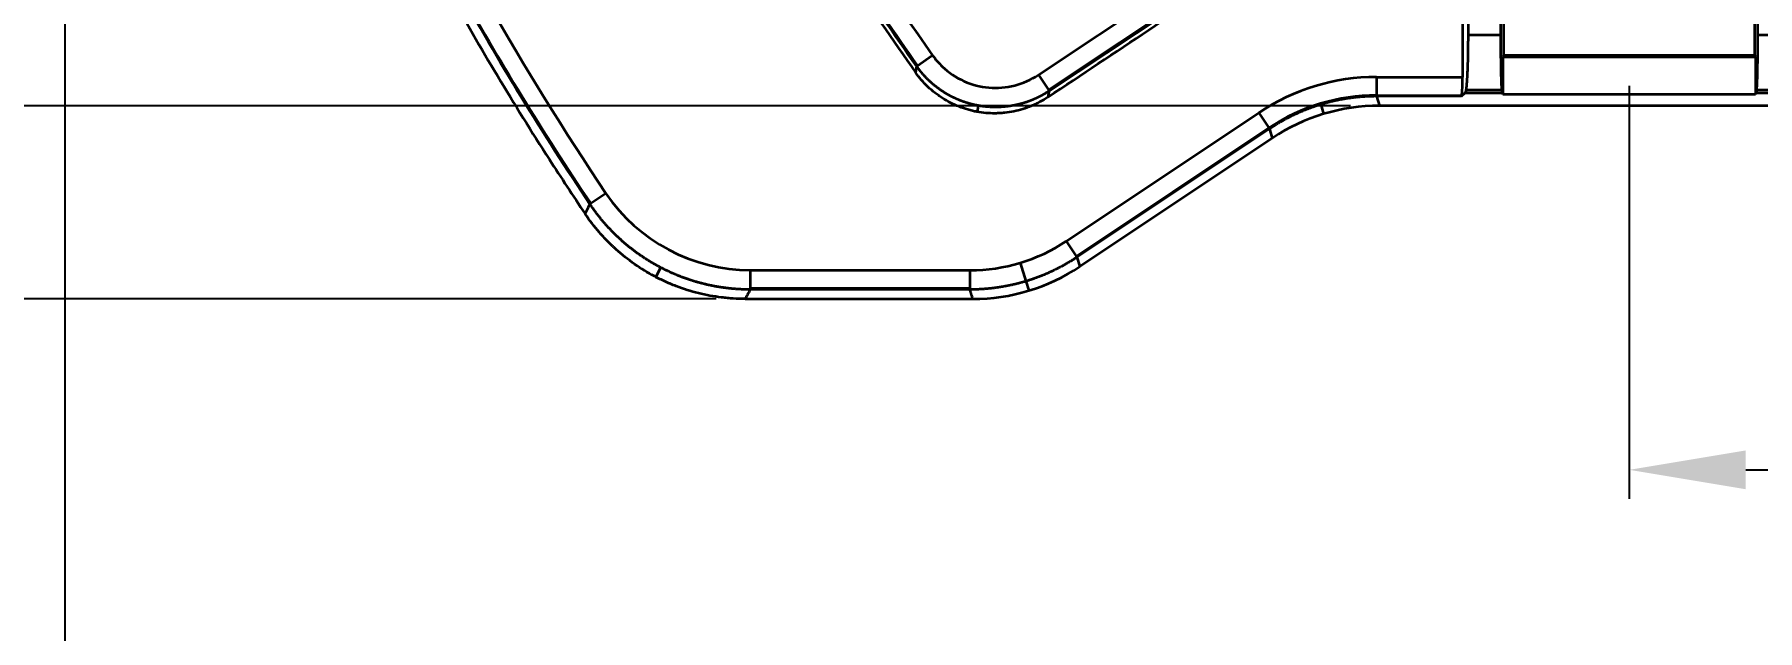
# Model space of a CAD drawing. Header units: millimetres. Extents: x 2599 to 3244, y 1330 to 1895.
# Drawn here: x 2667.6 to 2756.3, y 1456.4 to 1487.1 of the extents above; entities that cross this region are included whole.
import ezdxf

# ---------------------------------------------------------------- set-up
doc = ezdxf.new("R2010")
doc.units = ezdxf.units.MM
doc.layers.add('1', color=7, linetype='Continuous', true_color=0xffffff)
doc.layers.add('dim', color=82, linetype='Continuous', lineweight=9)
doc.styles.get("Standard").update_dxf_attribs({"font": 'arial.ttf'})
doc.dimstyles.new('Standard-3', dxfattribs={"dimscale": 3, "dimtxt": 0.18, "dimasz": 0.18, "dimexe": 0.18, "dimexo": 0.0625, "dimgap": 0.09, "dimtad": 0, "dimtoh": 1, "dimzin": 0, "dimdsep": 46, "dimtxsty": 'Standard', "dimcen": 0.09, "dimadec": 0, "dimazin": 0, "dimtfac": 1, "dimtofl": 0, "dimtmove": 0, "dimatfit": 3, "dimfxl": 0, "dimtolj": 1, "dimtzin": 0, "dimarcsym": 0})

# ---------------------------------------------------------------- blocks, each defined once
blk = doc.blocks.new('*D16')
at = {"layer": 'Defpoints', "color": 0, "transparency": 16777216}
for p in [(2704.21, 1657.577), (2604.005, 1473.492), (2704.21, 1473.492)]:
    blk.add_point(p, dxfattribs=at)
at = {"layer": 'dim', "color": 0, "lineweight": -2, "transparency": 16777216}
for p, q in [((2702.71, 1657.577), (2602.506, 1657.577)), ((2604.005, 1651.577), (2604.005, 1582.256)), ((2604.005, 1479.492), (2604.005, 1548.812)), ((2702.71, 1473.492), (2602.506, 1473.492))]:
    blk.add_line(p, q, dxfattribs=at)
at = {"layer": 'dim', "color": 0, "transparency": 16777216}
for points in [[(2603.005, 1651.577), (2605.005, 1651.577), (2604.005, 1657.577)], [(2603.005, 1479.492), (2605.005, 1479.492), (2604.005, 1473.492)]]:
    blk.add_solid(points, dxfattribs=at)
at = {"layer": 'dim', "color": 0, "transparency": 16777216, "insert": (2604.005, 1565.534), "char_height": 7.5, "attachment_point": 5, "rotation": 90, "bg_fill": 3, "box_fill_scale": 1.1, "bg_fill_color": 256, "bg_fill_true_color": 13158600, "bg_fill_transparency": 0}
blk.add_mtext('\\A1;184.09', dxfattribs=at)
blk = doc.blocks.new('*D17')
at = {"layer": 'Defpoints', "color": 0, "transparency": 16777216}
for p in [(2669.184, 1564.792), (3057.245, 1545.955), (3057.245, 1441.092)]:
    blk.add_point(p, dxfattribs=at)
at = {"layer": 'dim', "color": 0, "lineweight": -2, "transparency": 16777216}
for p, q in [((2669.184, 1563.293), (2669.184, 1439.593)), ((3057.245, 1544.456), (3057.245, 1439.593)), ((2675.184, 1441.092), (2846.152, 1441.092)), ((3051.245, 1441.092), (2880.276, 1441.092))]:
    blk.add_line(p, q, dxfattribs=at)
at = {"layer": 'dim', "color": 0, "transparency": 16777216}
for points in [[(2675.184, 1442.092), (2675.184, 1440.092), (2669.184, 1441.092)], [(3051.245, 1442.092), (3051.245, 1440.092), (3057.245, 1441.092)]]:
    blk.add_solid(points, dxfattribs=at)
at = {"layer": 'dim', "color": 0, "transparency": 16777216, "insert": (2863.214, 1441.092), "char_height": 7.5, "attachment_point": 5, "bg_fill": 3, "box_fill_scale": 1.1, "bg_fill_color": 256, "bg_fill_true_color": 13158600, "bg_fill_transparency": 0}
blk.add_mtext('\\A1;388.06', dxfattribs=at)
blk = doc.blocks.new('*D24')
at = {"layer": 'Defpoints', "color": 0, "transparency": 16777216}
for p in [(2749.73, 1485.965), (2884.059, 1486.027), (2884.059, 1464.691)]:
    blk.add_point(p, dxfattribs=at)
at = {"layer": 'dim', "color": 0, "lineweight": -2, "transparency": 16777216}
for p, q in [((2749.73, 1484.465), (2749.73, 1463.192)), ((2884.059, 1484.528), (2884.059, 1463.192)), ((2755.73, 1464.691), (2800.18, 1464.691)), ((2878.059, 1464.691), (2833.608, 1464.691))]:
    blk.add_line(p, q, dxfattribs=at)
at = {"layer": 'dim', "color": 0, "transparency": 16777216}
for points in [[(2755.73, 1465.691), (2755.73, 1463.691), (2749.73, 1464.691)], [(2878.059, 1465.691), (2878.059, 1463.691), (2884.059, 1464.691)]]:
    blk.add_solid(points, dxfattribs=at)
at = {"layer": 'dim', "color": 0, "transparency": 16777216, "insert": (2816.894, 1464.691), "char_height": 7.5, "attachment_point": 5, "bg_fill": 3, "box_fill_scale": 1.1, "bg_fill_color": 256, "bg_fill_true_color": 13158600, "bg_fill_transparency": 0}
blk.add_mtext('\\A1;134.33', dxfattribs=at)
blk = doc.blocks.new('*D25')
at = {"layer": 'Defpoints', "color": 0, "transparency": 16777216}
for p in [(2736.871, 1647.626), (2634.209, 1483.442), (2736.871, 1483.442)]:
    blk.add_point(p, dxfattribs=at)
at = {"layer": 'dim', "color": 0, "lineweight": -2, "transparency": 16777216}
for p, q in [((2735.372, 1647.626), (2632.71, 1647.626)), ((2634.209, 1641.626), (2634.209, 1582.256)), ((2634.209, 1489.442), (2634.209, 1548.812)), ((2735.372, 1483.442), (2632.71, 1483.442))]:
    blk.add_line(p, q, dxfattribs=at)
at = {"layer": 'dim', "color": 0, "transparency": 16777216}
for points in [[(2633.209, 1641.626), (2635.209, 1641.626), (2634.209, 1647.626)], [(2633.209, 1489.442), (2635.209, 1489.442), (2634.209, 1483.442)]]:
    blk.add_solid(points, dxfattribs=at)
at = {"layer": 'dim', "color": 0, "transparency": 16777216, "insert": (2634.209, 1565.534), "char_height": 7.5, "attachment_point": 5, "rotation": 90, "bg_fill": 3, "box_fill_scale": 1.1, "bg_fill_color": 256, "bg_fill_true_color": 13158600, "bg_fill_transparency": 0}
blk.add_mtext('\\A1;164.18', dxfattribs=at)

msp = doc.modelspace()

# ---------------------------------------------------------------- linework, layer by layer
at = {"layer": '1', "color": 7, "linetype": 'Continuous', "lineweight": 35}
for p, q in [((2741.43, 1492.834), (2741.43, 1487.088)), ((2743.122, 1487.088), (2743.122, 1492.834)), ((2756.339, 1492.834), (2756.339, 1487.088)), ((2719.306, 1485.025), (2729.521, 1491.835)), ((2741.149, 1491.608), (2741.149, 1484.918)), ((2743.263, 1491.608), (2743.263, 1486.027)), ((2756.198, 1486.027), (2756.198, 1491.608)), ((2730.045, 1491.05), (2719.83, 1484.24)), ((2730.072, 1491.009), (2719.857, 1484.199)), ((2713.859, 1486.034), (2713.048, 1485.459)), ((2743.263, 1486.027), (2743.231, 1485.965)), ((2743.231, 1485.965), (2743.231, 1484.036)), ((2743.231, 1485.965), (2756.229, 1485.965)), ((2756.198, 1486.027), (2743.263, 1486.027)), ((2756.229, 1485.965), (2756.198, 1486.027)), ((2756.229, 1485.965), (2756.229, 1484.036)), ((2719.306, 1485.025), (2719.857, 1484.199)), ((2736.725, 1484.918), (2741.149, 1484.918)), ((2736.725, 1484.918), (2736.725, 1483.924)), ((2736.725, 1483.974), (2741.113, 1483.974)), ((2736.725, 1483.924), (2736.871, 1483.442)), ((2741.099, 1483.924), (2736.725, 1483.924)), ((2741.099, 1483.924), (2741.282, 1484.107)), ((2741.323, 1484.255), (2743.175, 1484.255)), ((2743.196, 1484.107), (2743.231, 1484.036)), ((2743.231, 1484.036), (2756.229, 1484.036)), ((2756.229, 1484.036), (2756.264, 1484.107)), ((2756.285, 1484.255), (2758.137, 1484.255)), ((2716.17, 1483.122), (2716.223, 1483.444)), ((2720.743, 1476.47), (2730.662, 1483.082)), ((2730.662, 1483.082), (2731.213, 1482.255)), ((2733.846, 1483.495), (2733.992, 1483.015)), ((2904.982, 1483.442), (2736.871, 1483.442)), ((2731.186, 1482.297), (2721.267, 1475.684)), ((2731.213, 1482.255), (2721.294, 1475.643)), ((2731.359, 1481.773), (2721.44, 1475.16)), ((2731.219, 1482.237), (2731.213, 1482.255)), ((2731.238, 1482.174), (2731.253, 1482.185)), ((2731.359, 1481.773), (2731.238, 1482.174)), ((2697.042, 1478.925), (2696.218, 1478.371)), ((2720.743, 1476.47), (2721.294, 1475.643)), ((2721.294, 1475.643), (2721.44, 1475.16)), ((2699.611, 1474.62), (2699.86, 1475.107)), ((2704.467, 1474.968), (2704.467, 1473.974)), ((2704.467, 1474.968), (2715.782, 1474.968)), ((2715.782, 1474.968), (2715.782, 1473.974)), ((2718.374, 1475.351), (2718.661, 1474.403)), ((2715.782, 1474.023), (2704.467, 1474.023)), ((2715.782, 1473.974), (2704.467, 1473.974)), ((2715.807, 1473.893), (2715.782, 1473.974)), ((2718.661, 1474.403), (2718.808, 1473.918)), ((2704.21, 1473.492), (2715.929, 1473.492))]:
    msp.add_line(p, q, dxfattribs=at)
for centre, major_axis, ratio, start_param, end_param in [((2736.734, 1473.958), (3.177, -10.491), 0.998504, 2.848006, 3.435179), ((2741.097, 1484.918), (0, 0.995), 0.052408, 3.193953, 4.712389), ((2736.718, 1474.01), (2.888, -9.538), 0.998504, 2.846503, 3.436683), ((2736.879, 1473.478), (2.888, -9.538), 0.998504, 2.848006, 3.435179), ((2736.758, 1473.879), (2.888, -9.538), 0.998504, 3.433275, 3.435179), ((2715.775, 1483.935), (2.599, -8.584), 0.998504, 5.989599, 6.576772), ((2715.92, 1483.455), (2.888, -9.538), 0.998504, 5.989599, 6.576772)]:
    msp.add_ellipse(centre, major_axis=major_axis, ratio=ratio, start_param=start_param, end_param=end_param, dxfattribs=at)
for points, knots in [([(2696.218, 1478.371), (2693.776, 1482.006), (2687.539, 1492.192), (2679.307, 1509.912), (2672.811, 1531.687), (2669.528, 1554.172), (2669.528, 1576.896), (2672.811, 1599.381), (2679.307, 1621.156), (2687.539, 1638.876), (2693.776, 1649.062), (2696.218, 1652.697)], [0, 0, 0, 0, 0.071038, 0.193599, 0.316159, 0.43872, 0.56128, 0.683841, 0.806401, 0.928962, 1, 1, 1, 1]), ([(2696.258, 1652.67), (2693.818, 1649.036), (2687.583, 1638.853), (2679.353, 1621.138), (2672.859, 1599.37), (2669.578, 1576.892), (2669.578, 1554.176), (2672.859, 1531.698), (2679.353, 1509.93), (2687.583, 1492.215), (2693.818, 1482.032), (2696.258, 1478.398)], [0, 0, 0, 0, 0.071037, 0.193598, 0.316159, 0.43872, 0.56128, 0.683841, 0.806402, 0.928963, 1, 1, 1, 1]), ([(2697.042, 1652.143), (2692.742, 1645.74), (2688.921, 1639.011), (2682.378, 1625.217), (2679.633, 1618.125), (2675.19, 1603.552), (2673.484, 1596.01), (2671.224, 1580.839), (2670.664, 1573.244), (2670.648, 1550.428), (2672.928, 1534.994), (2681.797, 1505.79), (2688.441, 1491.732), (2697.042, 1478.925)], [0, 0, 0, 0, 0.125, 0.125, 0.25, 0.25, 0.375, 0.375, 0.5, 0.5, 0.75, 0.75, 1, 1, 1, 1]), ([(2712.994, 1645.934), (2710.581, 1642.542), (2704.531, 1633.173), (2696.581, 1616.833), (2690.338, 1596.788), (2687.181, 1576.032), (2687.181, 1555.037), (2690.338, 1534.28), (2696.581, 1514.235), (2704.531, 1497.895), (2710.581, 1488.526), (2712.994, 1485.134)], [0, 0, 0, 0, 0.072809, 0.194864, 0.316918, 0.438973, 0.561027, 0.683082, 0.805136, 0.927191, 1, 1, 1, 1]), ([(2713.048, 1485.459), (2710.69, 1488.786), (2704.7, 1498.079), (2696.797, 1514.321), (2690.565, 1534.333), (2687.413, 1555.054), (2687.413, 1576.014), (2690.565, 1596.735), (2696.797, 1616.747), (2704.7, 1632.99), (2710.69, 1642.282), (2713.048, 1645.609)], [0, 0, 0, 0, 0.071641, 0.194029, 0.316417, 0.438806, 0.561194, 0.683583, 0.805971, 0.928359, 1, 1, 1, 1]), ([(2713.088, 1645.58), (2710.731, 1642.255), (2704.743, 1632.965), (2696.843, 1616.729), (2690.614, 1596.724), (2687.463, 1576.01), (2687.463, 1555.058), (2690.614, 1534.344), (2696.843, 1514.339), (2704.743, 1498.103), (2710.731, 1488.814), (2713.088, 1485.488)], [0, 0, 0, 0, 0.071641, 0.194029, 0.316417, 0.438806, 0.561194, 0.683583, 0.805971, 0.928359, 1, 1, 1, 1]), ([(2713.859, 1645.034), (2709.74, 1639.225), (2706.076, 1633.095), (2699.762, 1620.398), (2697.127, 1613.876), (2690.746, 1593.803), (2688.536, 1579.551), (2688.54, 1558.488), (2689.076, 1551.475), (2691.247, 1537.468), (2692.883, 1530.534), (2697.146, 1517.141), (2699.781, 1510.63), (2706.071, 1497.986), (2709.74, 1491.844), (2713.859, 1486.034)], [0, 0, 0, 0, 0.125, 0.125, 0.25, 0.25, 0.5, 0.5, 0.625, 0.625, 0.75, 0.75, 0.875, 0.875, 1, 1, 1, 1]), ([(2685.756, 1495.367), (2686.773, 1493.334), (2689.407, 1488.343), (2692.307, 1483.5), (2694.13, 1480.667)], [0, 0, 0, 0, 0.402897, 1, 1, 1, 1]), ([(2741.43, 1487.088), (2741.43, 1486.993), (2741.43, 1486.898), (2741.429, 1486.756), (2741.429, 1486.709), (2741.428, 1486.614), (2741.428, 1486.567), (2741.426, 1486.427), (2741.424, 1486.244), (2741.419, 1485.978), (2741.415, 1485.784), (2741.412, 1485.679), (2741.411, 1485.638), (2741.41, 1485.617), (2741.408, 1485.555), (2741.407, 1485.515), (2741.403, 1485.395), (2741.397, 1485.242), (2741.391, 1485.1), (2741.386, 1484.998), (2741.383, 1484.947), (2741.38, 1484.899), (2741.378, 1484.867), (2741.377, 1484.851), (2741.373, 1484.773), (2741.369, 1484.714), (2741.361, 1484.605), (2741.353, 1484.503), (2741.343, 1484.406), (2741.337, 1484.357), (2741.335, 1484.338), (2741.334, 1484.329), (2741.33, 1484.303), (2741.328, 1484.286), (2741.321, 1484.239), (2741.316, 1484.212), (2741.306, 1484.167), (2741.302, 1484.149), (2741.292, 1484.122), (2741.287, 1484.112), (2741.282, 1484.107)], [0, 0, 0, 0, 0.0625, 0.0625, 0.09375, 0.09375, 0.125, 0.125, 0.1875, 0.25, 0.3125, 0.328125, 0.328125, 0.34375, 0.34375, 0.375, 0.375, 0.4375, 0.5, 0.5, 0.53125, 0.546875, 0.546875, 0.5625, 0.5625, 0.625, 0.625, 0.6875, 0.75, 0.765625, 0.765625, 0.78125, 0.78125, 0.8125, 0.8125, 0.875, 0.875, 0.9375, 0.9375, 1, 1, 1, 1]), ([(2743.196, 1484.107), (2743.193, 1484.112), (2743.191, 1484.122), (2743.187, 1484.143), (2743.186, 1484.151), (2743.184, 1484.169), (2743.182, 1484.179), (2743.179, 1484.214), (2743.174, 1484.268), (2743.167, 1484.374), (2743.162, 1484.472), (2743.16, 1484.533), (2743.158, 1484.558), (2743.158, 1484.571), (2743.156, 1484.609), (2743.155, 1484.636), (2743.152, 1484.719), (2743.149, 1484.836), (2743.145, 1484.966), (2743.142, 1485.068), (2743.141, 1485.121), (2743.14, 1485.175), (2743.139, 1485.212), (2743.139, 1485.231), (2743.137, 1485.324), (2743.135, 1485.401), (2743.133, 1485.56), (2743.13, 1485.723), (2743.128, 1485.916), (2743.127, 1486.026), (2743.126, 1486.071), (2743.126, 1486.093), (2743.126, 1486.161), (2743.125, 1486.206), (2743.124, 1486.342), (2743.124, 1486.433), (2743.123, 1486.618), (2743.122, 1486.711), (2743.122, 1486.898), (2743.122, 1486.993), (2743.122, 1487.088)], [0, 0, 0, 0, 0.0625, 0.0625, 0.09375, 0.09375, 0.125, 0.125, 0.1875, 0.25, 0.3125, 0.328125, 0.328125, 0.34375, 0.34375, 0.375, 0.375, 0.4375, 0.5, 0.5, 0.53125, 0.546875, 0.546875, 0.5625, 0.5625, 0.625, 0.625, 0.6875, 0.75, 0.765625, 0.765625, 0.78125, 0.78125, 0.8125, 0.8125, 0.875, 0.875, 0.9375, 0.9375, 1, 1, 1, 1]), ([(2756.339, 1487.088), (2756.339, 1486.993), (2756.338, 1486.898), (2756.338, 1486.756), (2756.338, 1486.709), (2756.338, 1486.615), (2756.337, 1486.568), (2756.337, 1486.428), (2756.335, 1486.244), (2756.333, 1485.978), (2756.331, 1485.785), (2756.329, 1485.68), (2756.329, 1485.638), (2756.328, 1485.617), (2756.327, 1485.556), (2756.327, 1485.515), (2756.325, 1485.396), (2756.322, 1485.243), (2756.319, 1485.101), (2756.316, 1484.998), (2756.315, 1484.948), (2756.314, 1484.899), (2756.313, 1484.867), (2756.312, 1484.851), (2756.31, 1484.773), (2756.308, 1484.715), (2756.304, 1484.605), (2756.3, 1484.504), (2756.295, 1484.406), (2756.292, 1484.358), (2756.291, 1484.339), (2756.29, 1484.329), (2756.288, 1484.303), (2756.287, 1484.286), (2756.284, 1484.239), (2756.281, 1484.212), (2756.277, 1484.167), (2756.274, 1484.149), (2756.269, 1484.122), (2756.267, 1484.112), (2756.264, 1484.107)], [0, 0, 0, 0, 0.0625, 0.0625, 0.09375, 0.09375, 0.125, 0.125, 0.1875, 0.25, 0.3125, 0.328125, 0.328125, 0.34375, 0.34375, 0.375, 0.375, 0.4375, 0.5, 0.5, 0.53125, 0.546875, 0.546875, 0.5625, 0.5625, 0.625, 0.625, 0.6875, 0.75, 0.765625, 0.765625, 0.78125, 0.78125, 0.8125, 0.8125, 0.875, 0.875, 0.9375, 0.9375, 1, 1, 1, 1]), ([(2712.994, 1485.134), (2713.005, 1485.2), (2713.016, 1485.266), (2713.033, 1485.366), (2713.038, 1485.401), (2713.046, 1485.444), (2713.047, 1485.452), (2713.048, 1485.459)], [0, 0, 0, 0, 0.606423, 0.606423, 0.928483, 0.928483, 1, 1, 1, 1]), ([(2719.857, 1484.199), (2719.848, 1484.192), (2719.828, 1484.179), (2719.799, 1484.16), (2719.77, 1484.142), (2719.74, 1484.123), (2719.71, 1484.104), (2719.68, 1484.086), (2719.65, 1484.068), (2719.62, 1484.05), (2719.589, 1484.032), (2719.558, 1484.014), (2719.527, 1483.997), (2719.496, 1483.98), (2719.464, 1483.962), (2719.433, 1483.945), (2719.401, 1483.929), (2719.369, 1483.912), (2719.337, 1483.896), (2719.304, 1483.88), (2719.271, 1483.864), (2719.239, 1483.848), (2719.206, 1483.832), (2719.172, 1483.817), (2719.139, 1483.802), (2719.105, 1483.787), (2719.071, 1483.772), (2719.038, 1483.757), (2719.003, 1483.743), (2718.969, 1483.729), (2718.934, 1483.715), (2718.9, 1483.702), (2718.865, 1483.688), (2718.83, 1483.675), (2718.795, 1483.662), (2718.759, 1483.65), (2718.724, 1483.637), (2718.688, 1483.625), (2718.652, 1483.613), (2718.616, 1483.601), (2718.58, 1483.59), (2718.543, 1483.579), (2718.507, 1483.568), (2718.47, 1483.557), (2718.434, 1483.547), (2718.397, 1483.537), (2718.359, 1483.527), (2718.322, 1483.517), (2718.285, 1483.508), (2718.247, 1483.499), (2718.21, 1483.49), (2718.172, 1483.482), (2718.134, 1483.474), (2718.096, 1483.466), (2718.058, 1483.458), (2718.02, 1483.451), (2717.981, 1483.444), (2717.943, 1483.437), (2717.904, 1483.43), (2717.866, 1483.424), (2717.827, 1483.418), (2717.788, 1483.413), (2717.749, 1483.408), (2717.71, 1483.403), (2717.671, 1483.398), (2717.632, 1483.394), (2717.593, 1483.39), (2717.553, 1483.386), (2717.514, 1483.382), (2717.474, 1483.379), (2717.435, 1483.376), (2717.395, 1483.374), (2717.355, 1483.372), (2717.316, 1483.37), (2717.276, 1483.368), (2717.236, 1483.367), (2717.196, 1483.366), (2717.156, 1483.366), (2717.116, 1483.365), (2717.076, 1483.365), (2717.036, 1483.366), (2716.996, 1483.366), (2716.956, 1483.367), (2716.916, 1483.369), (2716.876, 1483.37), (2716.836, 1483.372), (2716.796, 1483.375), (2716.756, 1483.377), (2716.716, 1483.38), (2716.676, 1483.384), (2716.636, 1483.387), (2716.596, 1483.391), (2716.556, 1483.395), (2716.516, 1483.4), (2716.476, 1483.405), (2716.436, 1483.41), (2716.396, 1483.416), (2716.356, 1483.422), (2716.316, 1483.428), (2716.277, 1483.434), (2716.237, 1483.441), (2716.197, 1483.448), (2716.158, 1483.456), (2716.118, 1483.464), (2716.079, 1483.472), (2716.039, 1483.48), (2716, 1483.489), (2715.961, 1483.498), (2715.921, 1483.508), (2715.882, 1483.517), (2715.843, 1483.527), (2715.804, 1483.538), (2715.766, 1483.548), (2715.727, 1483.559), (2715.688, 1483.571), (2715.65, 1483.582), (2715.612, 1483.594), (2715.573, 1483.606), (2715.535, 1483.619), (2715.497, 1483.632), (2715.459, 1483.645), (2715.421, 1483.658), (2715.384, 1483.672), (2715.346, 1483.686), (2715.309, 1483.7), (2715.272, 1483.715), (2715.235, 1483.729), (2715.198, 1483.744), (2715.161, 1483.76), (2715.125, 1483.776), (2715.088, 1483.792), (2715.052, 1483.808), (2715.016, 1483.824), (2714.98, 1483.841), (2714.944, 1483.858), (2714.908, 1483.875), (2714.873, 1483.893), (2714.838, 1483.911), (2714.803, 1483.929), (2714.768, 1483.947), (2714.733, 1483.966), (2714.699, 1483.985), (2714.664, 1484.004), (2714.63, 1484.023), (2714.597, 1484.043), (2714.563, 1484.063), (2714.529, 1484.083), (2714.496, 1484.103), (2714.463, 1484.124), (2714.43, 1484.144), (2714.397, 1484.165), (2714.365, 1484.187), (2714.333, 1484.208), (2714.301, 1484.23), (2714.269, 1484.251), (2714.237, 1484.274), (2714.206, 1484.296), (2714.175, 1484.318), (2714.144, 1484.341), (2714.114, 1484.364), (2714.083, 1484.387), (2714.053, 1484.41), (2714.023, 1484.434), (2713.993, 1484.457), (2713.964, 1484.481), (2713.935, 1484.505), (2713.906, 1484.529), (2713.877, 1484.553), (2713.848, 1484.578), (2713.82, 1484.603), (2713.792, 1484.627), (2713.764, 1484.652), (2713.737, 1484.678), (2713.709, 1484.703), (2713.682, 1484.728), (2713.656, 1484.754), (2713.629, 1484.78), (2713.603, 1484.805), (2713.577, 1484.831), (2713.551, 1484.858), (2713.525, 1484.884), (2713.5, 1484.91), (2713.475, 1484.937), (2713.45, 1484.963), (2713.426, 1484.99), (2713.402, 1485.017), (2713.378, 1485.044), (2713.354, 1485.071), (2713.33, 1485.098), (2713.307, 1485.125), (2713.284, 1485.153), (2713.261, 1485.18), (2713.239, 1485.208), (2713.217, 1485.235), (2713.195, 1485.263), (2713.173, 1485.291), (2713.152, 1485.319), (2713.13, 1485.347), (2713.109, 1485.375), (2713.089, 1485.403), (2713.068, 1485.431), (2713.055, 1485.45), (2713.048, 1485.459)], [0, 0, 0, 0, 0.00453, 0.009072, 0.013627, 0.018194, 0.022774, 0.027366, 0.03197, 0.036587, 0.041216, 0.045856, 0.050509, 0.055174, 0.059851, 0.06454, 0.06924, 0.073952, 0.078675, 0.08341, 0.088157, 0.092915, 0.097684, 0.102464, 0.107255, 0.112057, 0.116871, 0.121695, 0.126529, 0.131374, 0.13623, 0.141096, 0.145973, 0.150859, 0.155756, 0.160663, 0.165579, 0.170506, 0.175442, 0.180387, 0.185342, 0.190307, 0.19528, 0.200263, 0.205254, 0.210254, 0.215263, 0.220281, 0.225307, 0.230341, 0.235384, 0.240435, 0.245493, 0.250559, 0.255633, 0.260715, 0.265804, 0.2709, 0.276003, 0.281114, 0.286231, 0.291354, 0.296485, 0.301621, 0.306764, 0.311913, 0.317068, 0.322229, 0.327395, 0.332567, 0.337744, 0.342926, 0.348113, 0.353306, 0.358502, 0.363704, 0.368909, 0.374119, 0.379333, 0.384551, 0.389773, 0.394998, 0.400227, 0.405458, 0.410693, 0.415931, 0.421172, 0.426415, 0.43166, 0.436908, 0.442157, 0.447409, 0.452662, 0.457917, 0.463173, 0.468431, 0.473689, 0.478949, 0.484209, 0.489469, 0.49473, 0.499991, 0.505252, 0.510513, 0.515774, 0.521034, 0.526293, 0.531552, 0.536809, 0.542065, 0.54732, 0.552574, 0.557825, 0.563075, 0.568323, 0.573568, 0.578811, 0.584052, 0.58929, 0.594525, 0.599756, 0.604985, 0.61021, 0.615432, 0.62065, 0.625864, 0.631074, 0.63628, 0.641481, 0.646678, 0.651871, 0.657058, 0.66224, 0.667418, 0.672589, 0.677756, 0.682917, 0.688072, 0.693221, 0.698364, 0.703501, 0.708631, 0.713755, 0.718872, 0.723982, 0.729086, 0.734182, 0.739271, 0.744353, 0.749427, 0.754494, 0.759552, 0.764603, 0.769646, 0.77468, 0.779707, 0.784724, 0.789734, 0.794734, 0.799726, 0.804709, 0.809682, 0.814647, 0.819602, 0.824548, 0.829484, 0.834411, 0.839327, 0.844234, 0.849131, 0.854018, 0.858895, 0.863761, 0.868617, 0.873463, 0.878298, 0.883122, 0.887935, 0.892738, 0.897529, 0.90231, 0.907079, 0.911837, 0.916584, 0.921319, 0.926043, 0.930755, 0.935456, 0.940145, 0.944822, 0.949487, 0.95414, 0.958781, 0.963411, 0.968027, 0.972632, 0.977225, 0.981805, 0.986372, 0.990927, 0.99547, 1, 1, 1, 1]), ([(2713.859, 1486.034), (2714.006, 1485.826), (2714.175, 1485.631), (2714.681, 1485.148), (2715.06, 1484.893), (2715.87, 1484.526), (2716.312, 1484.411), (2717.199, 1484.333), (2717.655, 1484.371), (2718.518, 1484.592), (2718.936, 1484.778), (2719.306, 1485.025)], [0, 0, 0, 0, 0.124409, 0.124409, 0.343056, 0.343056, 0.561832, 0.561832, 0.780928, 0.780928, 1, 1, 1, 1]), ([(2719.798, 1483.88), (2719.665, 1483.791), (2719.527, 1483.709), (2719.315, 1483.595), (2719.244, 1483.559), (2719.099, 1483.491), (2719.026, 1483.458), (2718.803, 1483.365), (2718.653, 1483.311), (2718.349, 1483.218), (2718.041, 1483.139), (2717.727, 1483.09), (2717.489, 1483.065), (2717.409, 1483.058), (2717.248, 1483.049), (2717.168, 1483.046), (2716.929, 1483.044), (2716.611, 1483.056), (2716.297, 1483.099), (2716.062, 1483.142), (2715.984, 1483.158), (2715.829, 1483.195), (2715.751, 1483.215), (2715.519, 1483.282), (2715.368, 1483.333), (2715.072, 1483.45), (2714.783, 1483.58), (2714.507, 1483.738), (2714.305, 1483.867), (2714.238, 1483.912), (2714.107, 1484.004), (2714.043, 1484.052), (2713.854, 1484.2), (2713.614, 1484.408), (2713.395, 1484.637), (2713.186, 1484.878), (2713.087, 1485.003), (2712.994, 1485.134)], [0, 0, 0, 0, 0.0625, 0.0625, 0.09375, 0.09375, 0.125, 0.125, 0.1875, 0.1875, 0.25, 0.3125, 0.3125, 0.34375, 0.34375, 0.375, 0.375, 0.4375, 0.5, 0.5, 0.53125, 0.53125, 0.5625, 0.5625, 0.625, 0.625, 0.6875, 0.75, 0.75, 0.78125, 0.78125, 0.8125, 0.8125, 0.875, 0.9375, 0.9375, 1, 1, 1, 1]), ([(2719.857, 1484.199), (2719.856, 1484.191), (2719.854, 1484.183), (2719.846, 1484.136), (2719.838, 1484.096), (2719.822, 1484.007), (2719.813, 1483.957), (2719.802, 1483.898), (2719.8, 1483.889), (2719.798, 1483.88)], [0, 0, 0, 0, 0.071517, 0.071517, 0.446112, 0.446112, 0.917, 0.917, 1, 1, 1, 1]), ([(2736.725, 1483.924), (2736.709, 1483.924), (2736.676, 1483.924), (2736.627, 1483.924), (2736.578, 1483.923), (2736.529, 1483.922), (2736.479, 1483.921), (2736.43, 1483.92), (2736.381, 1483.918), (2736.332, 1483.917), (2736.283, 1483.915), (2736.234, 1483.912), (2736.185, 1483.91), (2736.136, 1483.907), (2736.087, 1483.904), (2736.038, 1483.901), (2735.989, 1483.897), (2735.94, 1483.893), (2735.891, 1483.889), (2735.842, 1483.885), (2735.793, 1483.881), (2735.744, 1483.876), (2735.696, 1483.871), (2735.647, 1483.866), (2735.598, 1483.86), (2735.549, 1483.855), (2735.501, 1483.849), (2735.452, 1483.843), (2735.403, 1483.836), (2735.354, 1483.829), (2735.306, 1483.823), (2735.257, 1483.815), (2735.209, 1483.808), (2735.16, 1483.8), (2735.112, 1483.793), (2735.063, 1483.785), (2735.015, 1483.776), (2734.967, 1483.768), (2734.918, 1483.759), (2734.87, 1483.75), (2734.822, 1483.74), (2734.774, 1483.731), (2734.726, 1483.721), (2734.677, 1483.711), (2734.629, 1483.701), (2734.581, 1483.691), (2734.534, 1483.68), (2734.486, 1483.669), (2734.438, 1483.658), (2734.39, 1483.646), (2734.342, 1483.635), (2734.295, 1483.623), (2734.247, 1483.611), (2734.2, 1483.598), (2734.152, 1483.586), (2734.105, 1483.573), (2734.058, 1483.56), (2734.01, 1483.546), (2733.963, 1483.533), (2733.916, 1483.519), (2733.869, 1483.505), (2733.822, 1483.491), (2733.775, 1483.476), (2733.728, 1483.462), (2733.681, 1483.447), (2733.635, 1483.432), (2733.588, 1483.416), (2733.542, 1483.401), (2733.495, 1483.385), (2733.449, 1483.369), (2733.402, 1483.353), (2733.356, 1483.336), (2733.31, 1483.319), (2733.264, 1483.302), (2733.218, 1483.285), (2733.172, 1483.268), (2733.126, 1483.25), (2733.08, 1483.232), (2733.035, 1483.214), (2732.989, 1483.196), (2732.944, 1483.177), (2732.899, 1483.158), (2732.853, 1483.139), (2732.808, 1483.12), (2732.763, 1483.1), (2732.718, 1483.081), (2732.673, 1483.061), (2732.628, 1483.041), (2732.584, 1483.02), (2732.539, 1483), (2732.495, 1482.979), (2732.45, 1482.958), (2732.406, 1482.937), (2732.362, 1482.915), (2732.318, 1482.894), (2732.274, 1482.872), (2732.23, 1482.85), (2732.186, 1482.827), (2732.143, 1482.805), (2732.099, 1482.782), (2732.056, 1482.759), (2732.012, 1482.736), (2731.969, 1482.712), (2731.926, 1482.689), (2731.883, 1482.665), (2731.84, 1482.641), (2731.798, 1482.617), (2731.755, 1482.592), (2731.713, 1482.568), (2731.67, 1482.543), (2731.628, 1482.518), (2731.586, 1482.492), (2731.544, 1482.467), (2731.502, 1482.441), (2731.461, 1482.415), (2731.419, 1482.389), (2731.378, 1482.363), (2731.336, 1482.336), (2731.295, 1482.31), (2731.254, 1482.283), (2731.227, 1482.264), (2731.213, 1482.255)], [0, 0, 0, 0, 0.008404, 0.016808, 0.025212, 0.033617, 0.042021, 0.050425, 0.058828, 0.067232, 0.075636, 0.08404, 0.092444, 0.100848, 0.109251, 0.117655, 0.126059, 0.134462, 0.142866, 0.15127, 0.159673, 0.168077, 0.17648, 0.184884, 0.193287, 0.20169, 0.210094, 0.218497, 0.2269, 0.235304, 0.243707, 0.25211, 0.260514, 0.268917, 0.27732, 0.285723, 0.294126, 0.302529, 0.310933, 0.319336, 0.327739, 0.336142, 0.344545, 0.352948, 0.361351, 0.369754, 0.378157, 0.38656, 0.394963, 0.403366, 0.411769, 0.420172, 0.428575, 0.436978, 0.445381, 0.453784, 0.462187, 0.47059, 0.478993, 0.487396, 0.495799, 0.504201, 0.512604, 0.521007, 0.52941, 0.537813, 0.546216, 0.554619, 0.563022, 0.571425, 0.579828, 0.588231, 0.596634, 0.605037, 0.61344, 0.621843, 0.630246, 0.638649, 0.647052, 0.655455, 0.663858, 0.672261, 0.680664, 0.689067, 0.697471, 0.705874, 0.714277, 0.72268, 0.731083, 0.739486, 0.74789, 0.756293, 0.764696, 0.7731, 0.781503, 0.789906, 0.79831, 0.806713, 0.815116, 0.82352, 0.831923, 0.840327, 0.84873, 0.857134, 0.865538, 0.873941, 0.882345, 0.890749, 0.899152, 0.907556, 0.91596, 0.924364, 0.932768, 0.941172, 0.949575, 0.957979, 0.966383, 0.974788, 0.983192, 0.991596, 1, 1, 1, 1]), ([(2695.97, 1477.874), (2696.016, 1477.965), (2696.061, 1478.057), (2696.132, 1478.198), (2696.157, 1478.249), (2696.194, 1478.323), (2696.206, 1478.347), (2696.218, 1478.371)], [0, 0, 0, 0, 0.551212, 0.551212, 0.85523, 0.85523, 1, 1, 1, 1]), ([(2704.467, 1473.974), (2704.45, 1473.974), (2704.416, 1473.974), (2704.365, 1473.975), (2704.314, 1473.975), (2704.263, 1473.976), (2704.212, 1473.977), (2704.161, 1473.979), (2704.109, 1473.98), (2704.058, 1473.982), (2704.007, 1473.985), (2703.955, 1473.987), (2703.904, 1473.99), (2703.853, 1473.993), (2703.801, 1473.996), (2703.75, 1474), (2703.698, 1474.004), (2703.647, 1474.008), (2703.595, 1474.012), (2703.543, 1474.017), (2703.492, 1474.022), (2703.44, 1474.027), (2703.388, 1474.033), (2703.336, 1474.039), (2703.285, 1474.045), (2703.233, 1474.051), (2703.181, 1474.058), (2703.129, 1474.065), (2703.077, 1474.072), (2703.026, 1474.079), (2702.974, 1474.087), (2702.922, 1474.095), (2702.87, 1474.103), (2702.818, 1474.112), (2702.766, 1474.121), (2702.715, 1474.13), (2702.663, 1474.139), (2702.611, 1474.149), (2702.559, 1474.159), (2702.507, 1474.169), (2702.455, 1474.18), (2702.404, 1474.191), (2702.352, 1474.202), (2702.3, 1474.213), (2702.248, 1474.225), (2702.197, 1474.237), (2702.145, 1474.249), (2702.094, 1474.262), (2702.042, 1474.275), (2701.99, 1474.288), (2701.939, 1474.301), (2701.887, 1474.315), (2701.836, 1474.329), (2701.785, 1474.343), (2701.733, 1474.358), (2701.682, 1474.372), (2701.631, 1474.388), (2701.58, 1474.403), (2701.528, 1474.419), (2701.477, 1474.435), (2701.426, 1474.451), (2701.375, 1474.467), (2701.325, 1474.484), (2701.274, 1474.501), (2701.223, 1474.519), (2701.172, 1474.536), (2701.122, 1474.554), (2701.071, 1474.572), (2701.021, 1474.591), (2700.971, 1474.61), (2700.92, 1474.629), (2700.87, 1474.648), (2700.82, 1474.668), (2700.77, 1474.688), (2700.72, 1474.708), (2700.67, 1474.728), (2700.621, 1474.749), (2700.571, 1474.77), (2700.522, 1474.791), (2700.472, 1474.813), (2700.423, 1474.834), (2700.374, 1474.856), (2700.325, 1474.879), (2700.276, 1474.901), (2700.227, 1474.924), (2700.178, 1474.947), (2700.13, 1474.971), (2700.081, 1474.995), (2700.033, 1475.018), (2699.985, 1475.043), (2699.936, 1475.067), (2699.888, 1475.092), (2699.841, 1475.117), (2699.793, 1475.142), (2699.745, 1475.168), (2699.698, 1475.193), (2699.651, 1475.219), (2699.604, 1475.246), (2699.557, 1475.272), (2699.51, 1475.299), (2699.463, 1475.326), (2699.417, 1475.353), (2699.37, 1475.381), (2699.324, 1475.409), (2699.278, 1475.437), (2699.232, 1475.465), (2699.186, 1475.494), (2699.141, 1475.522), (2699.095, 1475.551), (2699.05, 1475.581), (2699.005, 1475.61), (2698.96, 1475.64), (2698.915, 1475.67), (2698.871, 1475.7), (2698.826, 1475.73), (2698.782, 1475.761), (2698.738, 1475.792), (2698.694, 1475.823), (2698.651, 1475.854), (2698.607, 1475.886), (2698.564, 1475.918), (2698.521, 1475.95), (2698.478, 1475.982), (2698.435, 1476.014), (2698.393, 1476.047), (2698.35, 1476.08), (2698.308, 1476.113), (2698.266, 1476.146), (2698.225, 1476.18), (2698.183, 1476.213), (2698.142, 1476.247), (2698.101, 1476.281), (2698.06, 1476.316), (2698.019, 1476.35), (2697.979, 1476.385), (2697.938, 1476.42), (2697.898, 1476.455), (2697.859, 1476.49), (2697.819, 1476.526), (2697.779, 1476.561), (2697.74, 1476.597), (2697.701, 1476.633), (2697.663, 1476.669), (2697.624, 1476.706), (2697.586, 1476.742), (2697.548, 1476.779), (2697.51, 1476.816), (2697.472, 1476.853), (2697.435, 1476.89), (2697.397, 1476.928), (2697.36, 1476.965), (2697.324, 1477.003), (2697.287, 1477.041), (2697.251, 1477.079), (2697.215, 1477.117), (2697.179, 1477.156), (2697.144, 1477.194), (2697.108, 1477.233), (2697.073, 1477.272), (2697.038, 1477.311), (2697.004, 1477.35), (2696.969, 1477.39), (2696.935, 1477.429), (2696.901, 1477.469), (2696.868, 1477.508), (2696.834, 1477.548), (2696.801, 1477.588), (2696.768, 1477.628), (2696.735, 1477.669), (2696.703, 1477.709), (2696.671, 1477.749), (2696.639, 1477.79), (2696.607, 1477.831), (2696.576, 1477.872), (2696.544, 1477.913), (2696.513, 1477.954), (2696.483, 1477.995), (2696.452, 1478.036), (2696.422, 1478.078), (2696.392, 1478.119), (2696.362, 1478.161), (2696.333, 1478.203), (2696.304, 1478.245), (2696.275, 1478.287), (2696.246, 1478.329), (2696.227, 1478.357), (2696.218, 1478.371)], [0, 0, 0, 0, 0.005225, 0.010457, 0.015695, 0.02094, 0.026191, 0.031448, 0.036712, 0.041982, 0.047258, 0.05254, 0.057828, 0.063123, 0.068423, 0.073729, 0.07904, 0.084358, 0.089681, 0.09501, 0.100344, 0.105684, 0.111029, 0.11638, 0.121735, 0.127096, 0.132463, 0.137834, 0.14321, 0.148592, 0.153978, 0.159369, 0.164765, 0.170165, 0.17557, 0.18098, 0.186394, 0.191812, 0.197235, 0.202662, 0.208094, 0.213529, 0.218969, 0.224412, 0.22986, 0.235311, 0.240766, 0.246225, 0.251687, 0.257153, 0.262622, 0.268095, 0.273571, 0.27905, 0.284533, 0.290018, 0.295507, 0.300998, 0.306493, 0.31199, 0.31749, 0.322993, 0.328498, 0.334005, 0.339515, 0.345028, 0.350542, 0.356059, 0.361578, 0.367098, 0.372621, 0.378146, 0.383672, 0.3892, 0.39473, 0.400261, 0.405794, 0.411328, 0.416863, 0.4224, 0.427938, 0.433476, 0.439016, 0.444557, 0.450098, 0.45564, 0.461183, 0.466727, 0.47227, 0.477815, 0.483359, 0.488904, 0.494449, 0.499994, 0.505539, 0.511084, 0.516629, 0.522174, 0.527718, 0.533262, 0.538805, 0.544348, 0.54989, 0.555432, 0.560973, 0.566512, 0.572051, 0.577589, 0.583125, 0.588661, 0.594195, 0.599728, 0.605259, 0.610789, 0.616317, 0.621843, 0.627368, 0.632891, 0.638412, 0.643931, 0.649447, 0.654962, 0.660474, 0.665984, 0.671492, 0.676997, 0.6825, 0.688, 0.693497, 0.698992, 0.704483, 0.709972, 0.715458, 0.72094, 0.72642, 0.731896, 0.737369, 0.742838, 0.748304, 0.753767, 0.759226, 0.764681, 0.770132, 0.77558, 0.781023, 0.786463, 0.791899, 0.79733, 0.802757, 0.80818, 0.813599, 0.819013, 0.824423, 0.829828, 0.835229, 0.840625, 0.846016, 0.851402, 0.856784, 0.86216, 0.867532, 0.872898, 0.87826, 0.883616, 0.888966, 0.894312, 0.899652, 0.904986, 0.910315, 0.915638, 0.920956, 0.926268, 0.931574, 0.936875, 0.942169, 0.947457, 0.95274, 0.958016, 0.963286, 0.96855, 0.973808, 0.979059, 0.984304, 0.989543, 0.994775, 1, 1, 1, 1]), ([(2704.21, 1473.492), (2704.006, 1473.492), (2703.802, 1473.498), (2703.497, 1473.517), (2703.395, 1473.524), (2703.193, 1473.543), (2703.092, 1473.554), (2702.59, 1473.616), (2702.194, 1473.69), (2701.414, 1473.884), (2701.029, 1474.005), (2700.556, 1474.187), (2700.461, 1474.225), (2700.32, 1474.284), (2700.273, 1474.304), (2700.18, 1474.345), (2700.134, 1474.366), (2699.903, 1474.471), (2699.721, 1474.56), (2699.187, 1474.845), (2698.844, 1475.055), (2698.184, 1475.516), (2697.868, 1475.767), (2697.527, 1476.074), (2697.489, 1476.108), (2697.415, 1476.178), (2697.303, 1476.282), (2697.195, 1476.389), (2696.982, 1476.607), (2696.844, 1476.755), (2696.445, 1477.214), (2696.198, 1477.536), (2695.97, 1477.874)], [0, 0, 0, 0, 0.0625, 0.0625, 0.09375, 0.09375, 0.125, 0.125, 0.25, 0.25, 0.375, 0.375, 0.40625, 0.40625, 0.421875, 0.421875, 0.4375, 0.4375, 0.5, 0.5, 0.625, 0.625, 0.75, 0.75, 0.765625, 0.765625, 0.78125, 0.8125, 0.8125, 0.875, 0.875, 1, 1, 1, 1]), ([(2721.294, 1475.643), (2721.281, 1475.634), (2721.253, 1475.616), (2721.212, 1475.589), (2721.171, 1475.562), (2721.13, 1475.536), (2721.088, 1475.509), (2721.047, 1475.483), (2721.005, 1475.457), (2720.963, 1475.431), (2720.921, 1475.406), (2720.879, 1475.381), (2720.837, 1475.356), (2720.795, 1475.331), (2720.752, 1475.306), (2720.71, 1475.282), (2720.667, 1475.257), (2720.624, 1475.233), (2720.581, 1475.21), (2720.538, 1475.186), (2720.495, 1475.163), (2720.452, 1475.139), (2720.408, 1475.116), (2720.365, 1475.094), (2720.321, 1475.071), (2720.277, 1475.049), (2720.234, 1475.027), (2720.19, 1475.005), (2720.145, 1474.983), (2720.101, 1474.962), (2720.057, 1474.941), (2720.013, 1474.92), (2719.968, 1474.899), (2719.924, 1474.878), (2719.879, 1474.858), (2719.834, 1474.838), (2719.789, 1474.818), (2719.744, 1474.798), (2719.699, 1474.779), (2719.654, 1474.759), (2719.609, 1474.74), (2719.563, 1474.722), (2719.518, 1474.703), (2719.472, 1474.685), (2719.427, 1474.667), (2719.381, 1474.649), (2719.335, 1474.631), (2719.289, 1474.614), (2719.243, 1474.596), (2719.197, 1474.579), (2719.151, 1474.563), (2719.105, 1474.546), (2719.059, 1474.53), (2719.012, 1474.514), (2718.966, 1474.498), (2718.919, 1474.482), (2718.873, 1474.467), (2718.826, 1474.452), (2718.779, 1474.437), (2718.732, 1474.422), (2718.685, 1474.408), (2718.638, 1474.393), (2718.591, 1474.379), (2718.544, 1474.366), (2718.497, 1474.352), (2718.45, 1474.339), (2718.402, 1474.326), (2718.355, 1474.313), (2718.308, 1474.3), (2718.26, 1474.288), (2718.212, 1474.276), (2718.165, 1474.264), (2718.117, 1474.252), (2718.069, 1474.241), (2718.022, 1474.23), (2717.974, 1474.219), (2717.926, 1474.208), (2717.878, 1474.198), (2717.83, 1474.187), (2717.782, 1474.177), (2717.734, 1474.168), (2717.685, 1474.158), (2717.637, 1474.149), (2717.589, 1474.14), (2717.541, 1474.131), (2717.492, 1474.122), (2717.444, 1474.114), (2717.396, 1474.106), (2717.347, 1474.098), (2717.299, 1474.09), (2717.25, 1474.083), (2717.201, 1474.076), (2717.153, 1474.069), (2717.104, 1474.062), (2717.056, 1474.056), (2717.007, 1474.05), (2716.958, 1474.044), (2716.909, 1474.038), (2716.861, 1474.033), (2716.812, 1474.028), (2716.763, 1474.023), (2716.714, 1474.018), (2716.665, 1474.013), (2716.616, 1474.009), (2716.567, 1474.005), (2716.518, 1474.001), (2716.469, 1473.998), (2716.42, 1473.995), (2716.371, 1473.991), (2716.322, 1473.989), (2716.273, 1473.986), (2716.224, 1473.984), (2716.175, 1473.982), (2716.126, 1473.98), (2716.077, 1473.978), (2716.028, 1473.977), (2715.979, 1473.976), (2715.93, 1473.975), (2715.881, 1473.974), (2715.832, 1473.974), (2715.799, 1473.974), (2715.782, 1473.974)], [0, 0, 0, 0, 0.008404, 0.016808, 0.025212, 0.033615, 0.042019, 0.050423, 0.058827, 0.067231, 0.075634, 0.084038, 0.092442, 0.100845, 0.109249, 0.117652, 0.126056, 0.13446, 0.142863, 0.151267, 0.15967, 0.168074, 0.176477, 0.18488, 0.193284, 0.201687, 0.210091, 0.218494, 0.226897, 0.235301, 0.243704, 0.252107, 0.26051, 0.268914, 0.277317, 0.28572, 0.294123, 0.302527, 0.31093, 0.319333, 0.327736, 0.336139, 0.344543, 0.352946, 0.361349, 0.369752, 0.378155, 0.386558, 0.394961, 0.403364, 0.411768, 0.420171, 0.428574, 0.436977, 0.44538, 0.453783, 0.462186, 0.470589, 0.478992, 0.487395, 0.495798, 0.504202, 0.512605, 0.521008, 0.529411, 0.537814, 0.546217, 0.55462, 0.563023, 0.571426, 0.579829, 0.588232, 0.596636, 0.605039, 0.613442, 0.621845, 0.630248, 0.638651, 0.647054, 0.655457, 0.663861, 0.672264, 0.680667, 0.68907, 0.697473, 0.705877, 0.71428, 0.722683, 0.731086, 0.73949, 0.747893, 0.756296, 0.764699, 0.773103, 0.781506, 0.789909, 0.798313, 0.806716, 0.81512, 0.823523, 0.831926, 0.84033, 0.848733, 0.857137, 0.86554, 0.873944, 0.882348, 0.890751, 0.899155, 0.907558, 0.915962, 0.924366, 0.932769, 0.941173, 0.949577, 0.957981, 0.966385, 0.974788, 0.983192, 0.991596, 1, 1, 1, 1]), ([(2704.467, 1473.974), (2704.454, 1473.951), (2704.442, 1473.927), (2704.402, 1473.853), (2704.375, 1473.802), (2704.32, 1473.698), (2704.292, 1473.646), (2704.246, 1473.56), (2704.228, 1473.526), (2704.21, 1473.492)], [0, 0, 0, 0, 0.14477, 0.14477, 0.463982, 0.463982, 0.787143, 0.787143, 1, 1, 1, 1])]:
    msp.add_open_spline(points, degree=3, knots=knots, dxfattribs=at)
for points, degree in [([(2719.798, 1483.88), (2723.256, 1486.185), (2726.714, 1488.491), (2730.171, 1490.796)], 3), ([(2741.43, 1487.088), (2743.122, 1487.088)], 1), ([(2756.339, 1487.088), (2758.03, 1487.088)], 1), ([(2741.282, 1484.107), (2741.92, 1484.107), (2742.558, 1484.107), (2743.196, 1484.107)], 3), ([(2756.264, 1484.107), (2756.902, 1484.107), (2757.54, 1484.107), (2758.178, 1484.107)], 3), ([(2731.253, 1482.185), (2731.219, 1482.237)], 1), ([(2694.13, 1480.667), (2694.734, 1479.73), (2695.347, 1478.799), (2695.97, 1477.874)], 3), ([(2697.042, 1478.925), (2698.685, 1476.479), (2701.521, 1474.968), (2704.467, 1474.968)], 3), ([(2715.929, 1473.492), (2715.807, 1473.893)], 1)]:
    msp.add_open_spline(points, degree=degree, dxfattribs=at)

# ---------------------------------------------------------------- next in the draw order: dimensions: what is measured, and where the dimension line sits
at = {"layer": 'dim'}
dim = msp.add_linear_dim(base=(2604.005, 1473.4915), p1=(2704.2097, 1657.5766), p2=(2704.2097, 1473.4915), angle=90, dimstyle='Standard-3', override={"dimtxt": 2.5, "dimasz": 2, "dimexe": 0.49975, "dimexo": 0.49975, "dimgap": 0.49975}, dxfattribs=at)
dim.commit()
dim.dimension.update_dxf_attribs({"geometry": '*D16', "text_midpoint": (2604.005, 1565.5341)})

# ---------------------------------------------------------------- next in the draw order: dimensions: what is measured, and where the dimension line sits
dim = msp.add_linear_dim(base=(3057.245, 1441.092), p1=(2669.184, 1564.792), p2=(3057.245, 1545.955), dimstyle='Standard-3', override={"dimtxt": 2.5, "dimasz": 2, "dimexe": 0.49975, "dimexo": 0.49975, "dimgap": 0.49975}, dxfattribs=at)
dim.commit()
dim.dimension.update_dxf_attribs({"geometry": '*D17', "text_midpoint": (2863.214, 1441.092)})

# ---------------------------------------------------------------- next in the draw order: dimensions: what is measured, and where the dimension line sits
dim = msp.add_linear_dim(base=(2634.209, 1483.442), p1=(2736.871, 1647.626), p2=(2736.871, 1483.442), angle=90, dimstyle='Standard-3', override={"dimtxt": 2.5, "dimasz": 2, "dimexe": 0.49975, "dimexo": 0.49975, "dimgap": 0.49975}, dxfattribs=at)
dim.commit()
dim.dimension.update_dxf_attribs({"geometry": '*D25', "text_midpoint": (2634.209, 1565.534)})
dim = msp.add_linear_dim(base=(2884.059, 1464.691), p1=(2749.73, 1485.965), p2=(2884.059, 1486.027), dimstyle='Standard-3', override={"dimtxt": 2.5, "dimasz": 2, "dimexe": 0.49975, "dimexo": 0.49975, "dimgap": 0.49975}, dxfattribs=at)
dim.commit()
dim.dimension.update_dxf_attribs({"geometry": '*D24', "text_midpoint": (2816.894, 1464.691)})

doc.saveas('drawing.dxf')
